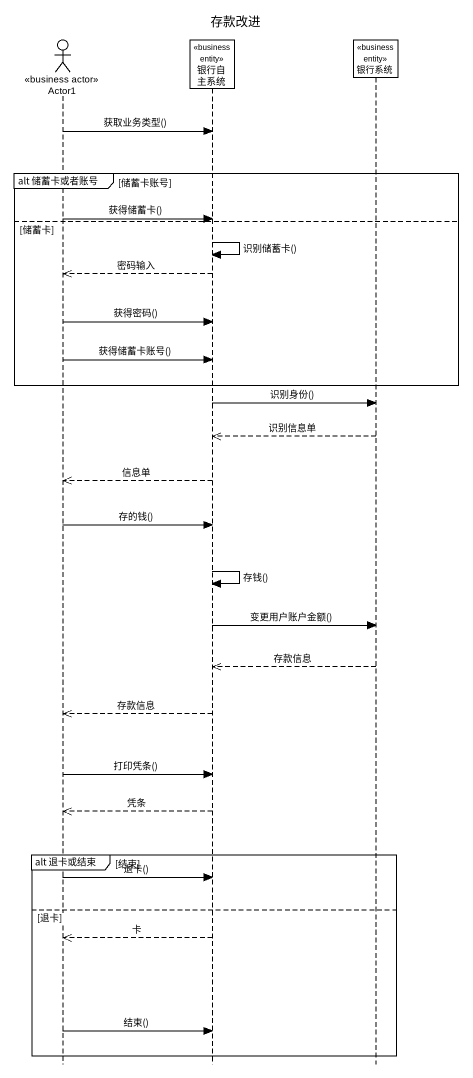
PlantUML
@startuml
title 存款改进
hide footbox
actor Actor1 <<business actor>>
participant 银行自主系统 <<business entity>>
participant 银行系统 <<business entity>>

Actor1 -> 银行自主系统 : 获取业务类型()
group alt 储蓄卡或者账号 [储蓄卡账号]
  Actor1 -> 银行自主系统 : 获得储蓄卡()
else 储蓄卡
  银行自主系统 -> 银行自主系统 : 识别储蓄卡()
  银行自主系统 -->> Actor1 : 密码输入
  Actor1 -> 银行自主系统 : 获得密码()
  Actor1 -> 银行自主系统 : 获得储蓄卡账号()
end
银行自主系统 -> 银行系统 : 识别身份()
银行系统 -->> 银行自主系统 : 识别信息单
银行自主系统 -->> Actor1 : 信息单
Actor1 -> 银行自主系统 : 存的钱()
银行自主系统 -> 银行自主系统 : 存钱()
银行自主系统 -> 银行系统 : 变更用户账户金额()
银行系统 -->> 银行自主系统 : 存款信息
银行自主系统 -->> Actor1 : 存款信息
Actor1 -> 银行自主系统 : 打印凭条()
银行自主系统 -->> Actor1 : 凭条
group alt 退卡或结束 [结束]
  Actor1 -> 银行自主系统 : 退卡()
else 退卡
  银行自主系统 -->> Actor1 : 卡
  Actor1 -> 银行自主系统 : 结束()
end
@enduml
